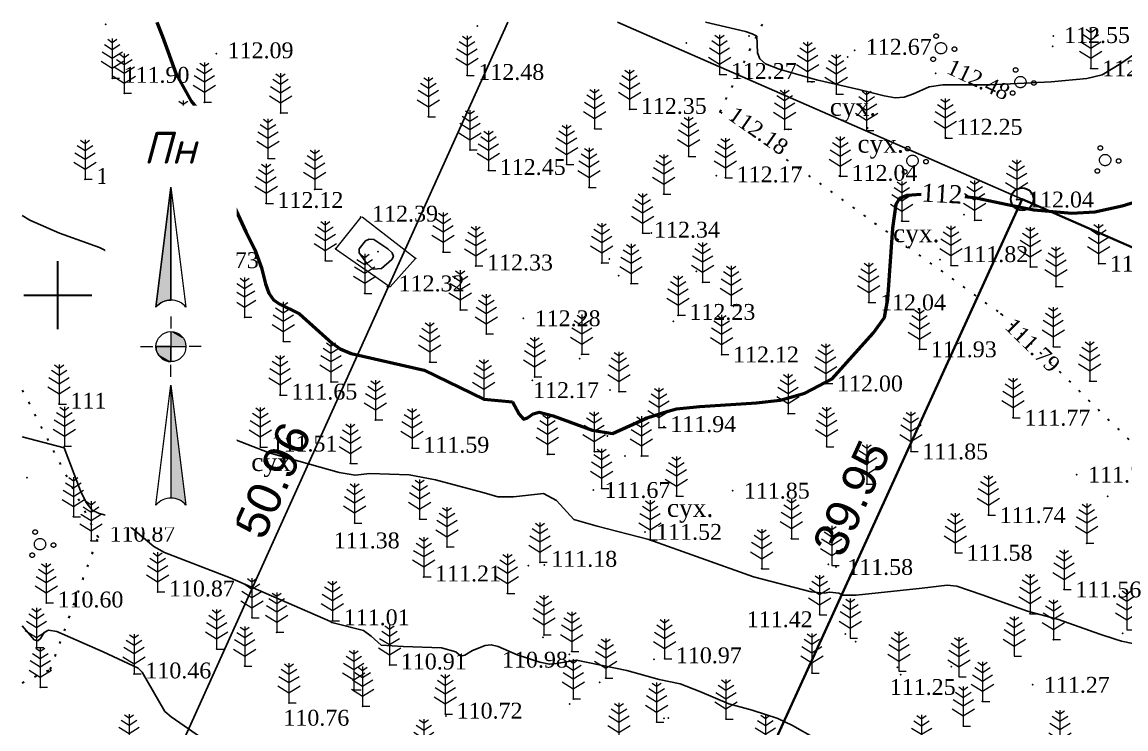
# Model space of a CAD drawing. Header units: millimetres. Extents: x 5405448.4 to 5405536.3, y 5524796.9 to 5524862.1.
# Drawn here: x 5405448.42 to 5405497.13, y 5524830.85 to 5524862.05 of the extents above; entities that cross this region are included whole.
import ezdxf
from ezdxf.enums import TextEntityAlignment as Align

# ---------------------------------------------------------------- set-up
doc = ezdxf.new("R2010")
doc.units = ezdxf.units.MM
doc.set_wipeout_variables(frame=1)
doc.linetypes.add('HIDDEN', pattern=[0.5, 0, -0.5])
doc.linetypes.add('суцільна', pattern=[50, 50, 0])
for name, color, linetype, lineweight in [('#Лист (текст_ПН)', 250, 'Continuous', 0), ('#Штамп', 250, 'Continuous', 0), ('11900000', 1, 'Continuous', 30), ('Контур', 7, 'HIDDEN', 30), ('рельеф', 7, 'Continuous', 0), ('ТОЧКИ', 7, 'Continuous', 30), ('усл. знак', 7, 'суцільна', 20)]:
    doc.layers.add(name, color=color, linetype=linetype, lineweight=lineweight)
for name, color, linetype in [('вис_1_1', 170, 'Continuous'), ('горизонт_1', 12, 'Continuous'), ('горизонтали', 42, 'Continuous'), ('Ділянки_Межі', 10, 'Continuous'), ('надписи', 7, 'Continuous'), ('отметки', 7, 'Continuous'), ('промеры', 185, 'Continuous'), ('Растительность', 7, 'Continuous')]:
    doc.layers.add(name, color=color, linetype=linetype)
doc.styles.get("Standard").update_dxf_attribs({"font": 'arial.ttf'})
doc.styles.add('times', font='times.ttf')
doc.styles.add('Мой_Топо', font='isocpeui.ttf')
doc.linetypes.add('канава 0', pattern='A,0.9,0,["|",Standard,S=0.25,R=0,X=0,Y=0],0.1', length=1)

# ---------------------------------------------------------------- blocks, each defined once
blk = doc.blocks.new('A$C51FE15A3')
at = {"layer": 'Растительность', "color": 94, "lineweight": 0}
for points in [[(-0.343, 1.489), (0, 1.267), (0.343, 1.489)], [(-0.201, 1.726), (0, 1.584), (0.201, 1.726)], [(0, 1.75), (0, 0), (0.319, 0)], [(-0.447, 1.172), (0, 0.895), (0.447, 1.172)], [(-0.493, 0.753), (0, 0.444), (0.493, 0.753)]]:
    blk.add_lwpolyline(points, dxfattribs=at)
blk = doc.blocks.new('A$C72385B22')
at = {"layer": 'усл. знак'}
for centre, radius in [((-0.02, 1.49), 0.25), ((0, 0), 0.625), ((-1.29, -0.64), 0.25), ((1.28, -0.76), 0.25)]:
    blk.add_circle(centre, radius, dxfattribs=at)
blk = doc.blocks.new('*U31')
at = {"color": 0}
for points in [[(-0.1125, 0), (-0.1087, -0.0291), (-0.0974, -0.0563)], [(-0.1125, 0), (-0.0974, -0.0563), (0, 0)], [(-0.0974, -0.0563), (0, -0.1125), (0, 0)], [(-0.0974, -0.0563), (-0.0795, -0.0795), (-0.0563, -0.0974)], [(-0.0974, -0.0563), (-0.0563, -0.0974), (0, -0.1125)], [(-0.0563, -0.0974), (-0.0291, -0.1087), (0, -0.1125)]]:
    blk.add_solid(points, dxfattribs=at)
blk = doc.blocks.new('*U32')
at = {"color": 0}
for points in [[(0, 0), (0.0974, 0.0563), (0, 0.1125)], [(0.0974, 0.0563), (0.0291, 0.1087), (0, 0.1125)], [(0.0974, 0.0563), (0.0563, 0.0974), (0.0291, 0.1087)], [(0.0974, 0.0563), (0.0795, 0.0795), (0.0563, 0.0974)], [(0, 0), (0.1125, 0), (0.0974, 0.0563)], [(0.1125, 0), (0.1087, 0.0291), (0.0974, 0.0563)]]:
    blk.add_solid(points, dxfattribs=at)
blk = doc.blocks.new('*U33')
at = {"color": 0}
for points in [[(0, -1.1363), (0.0212, -1.1378), (0, -0.288)], [(0.0212, -1.1378), (0.042, -1.1424), (0, -0.288)], [(0.042, -1.1424), (0.062, -1.1498), (0, -0.288)], [(0.062, -1.1498), (0.0806, -1.1601), (0, -0.288)], [(0.0806, -1.1601), (0.0976, -1.1729), (0, -0.288)], [(0.0976, -1.1729), (0.1126, -1.188), (0, -0.288)]]:
    blk.add_solid(points, dxfattribs=at)
blk = doc.blocks.new('*U34')
at = {"color": 0}
for points in [[(-0.1126, 0.297), (-0.0976, 0.3121), (0, 1.197)], [(-0.0976, 0.3121), (-0.0806, 0.3249), (0, 1.197)], [(-0.0806, 0.3249), (-0.062, 0.3352), (0, 1.197)], [(-0.062, 0.3352), (-0.042, 0.3426), (0, 1.197)], [(-0.042, 0.3426), (-0.0212, 0.3472), (0, 1.197)], [(-0.0212, 0.3472), (0, 0.3487), (0, 1.197)]]:
    blk.add_solid(points, dxfattribs=at)
blk = doc.blocks.new('#Північ')
at = {"color": 7}
blk.add_wipeout([(-2.901, 10.635), (2.901, 10.635), (2.901, -7.981), (-2.901, -7.981)], dxfattribs=at).dxf.layer = '#Лист (текст_ПН)'
at = {"layer": '#Лист (текст_ПН)'}
for p, q in [((-0.663, 1.748), (0, 7.043)), ((0, 7.043), (0, 2.052)), ((0, 7.043), (0.663, 1.748)), ((0, 1.337), (0, 0.807)), ((0, 0.662), (0, -0.662)), ((-1.337, 0), (-0.807, 0)), ((-0.662, 0), (0.662, 0)), ((1.337, 0), (0.807, 0)), ((0, -1.337), (0, -0.807)), ((-0.663, -6.99), (0, -1.695)), ((0, -1.695), (0.663, -6.99)), ((0, -1.695), (0, -6.686))]:
    blk.add_line(p, q, dxfattribs=at)
at = {"layer": '#Лист (текст_ПН)', "flags": 128}
for points in [[(0, 7.043), (-0.663, 1.748, -0.218585), (0, 2.052)], [(0, 0), (-0.662, 0, 0.414214), (0, -0.662)]]:
    blk.add_lwpolyline(points, format="xyb", close=True, dxfattribs=at)
at = {"layer": '#Лист (текст_ПН)'}
blk.add_circle((0, 0), 0.662, dxfattribs=at)
for centre in [(0, 1.178), (0, -7.56)]:
    blk.add_arc(centre, 0.874, 40.6798, 139.3202, dxfattribs=at)
at = {"layer": '#Лист (текст_ПН)', "xscale": 5.883850111352785, "yscale": 5.883850111352785, "zscale": 5.883850111352785}
for name in ['*U34', '*U32', '*U31', '*U33']:
    blk.add_blockref(name, (0, 0), dxfattribs=at)
at = {"layer": '#Лист (текст_ПН)', "style": 'Мой_Топо'}
blk.add_text('Пн', height=1.4, dxfattribs=at).set_placement((-1.217, 8.077))

msp = doc.modelspace()

# ---------------------------------------------------------------- linework, layer by layer
at = {"layer": '11900000', "color": 7}
for points in [[(5405450, 5524848.5, 0), (5405450, 5524851.5, 0)], [(5405450, 5524848.5, 0), (5405450, 5524851.5, 0)], [(5405448.5, 5524850, 0), (5405451.5, 5524850, 0)], [(5405448.5, 5524850, 0), (5405451.5, 5524850, 0)]]:
    msp.add_polyline3d(points, dxfattribs=at)
at = {"layer": 'вис_1_1', "color": 7}
for p in [(5405493.92, 5524861.44, 112.65), (5405484.85, 5524860.51, 112.69), (5405495.58, 5524860.01, 112.54), (5405483.28, 5524859.41, 112.48), (5405479.22, 5524858.09, 112.18), (5405485.74, 5524857.38, 112.26), (5405482.24, 5524857.32, 112.19), (5405489.22, 5524856.94, 112.34), (5405479.06, 5524855.27, 112.26), (5405484.48, 5524855.26, 112.11), (5405492.31, 5524854.22, 112.04), (5405489.99, 5524853.56, 111.88), (5405476.19, 5524852.75, 112.4), (5405474.34, 5524851.6, 112.36), (5405488.93, 5524851.56, 111.9), (5405478.17, 5524851.05, 112.38), (5405492.91, 5524851.25, 111.73), (5405495.92, 5524851.39, 111.82), (5405474.75, 5524850.86, 112.38), (5405494.04, 5524850.38, 111.65), (5405485.78, 5524849.68, 112.04), (5405479.71, 5524849.55, 112.29), (5405491.62, 5524849.17, 111.79), (5405470.54, 5524848.98, 112.28), (5405477.15, 5524848.84, 112.3), (5405493.92, 5524847.72, 111.79), (5405473.03, 5524847.19, 112.14), (5405479.29, 5524847.38, 112.12), (5405488.02, 5524847.61, 111.93), (5405470.94, 5524846.24, 112.18), (5405495.53, 5524846.21, 111.83), (5405474.36, 5524845.82, 112.11), (5405483.88, 5524846.1, 112), (5405482.22, 5524844.77, 111.97), (5405492.15, 5524844.59, 111.77), (5405474.25, 5524843.79, 112), (5405476.75, 5524844.2, 111.95), (5405483.92, 5524843.31, 111.85), (5405471.67, 5524842.97, 111.72), (5405475.02, 5524842.9, 111.91), (5405487.64, 5524843.1, 111.85), (5405494.96, 5524842.08, 111.79), (5405473.62, 5524841.4, 111.67), (5405479.77, 5524841.37, 111.85), (5405485.69, 5524841.66, 111.81), (5405496.32, 5524841.12, 111.76), (5405491.06, 5524840.29, 111.74), (5405475.9, 5524839.55, 111.52), (5405482.37, 5524839.25, 111.69), (5405495.4, 5524839.05, 111.7), (5405489.6, 5524838.63, 111.58), (5405471.46, 5524838.09, 111.26), (5405481.06, 5524837.92, 111.55), (5405483.99, 5524838.12, 111.61), (5405484.33, 5524838, 111.58), (5405494.4, 5524837.01, 111.56), (5405492.9, 5524835.94, 111.5), (5405483.61, 5524835.89, 111.42), (5405484.74, 5524835.05, 111.36), (5405496.99, 5524835.07, 111.52), (5405471.4, 5524834.9, 111.08), (5405485.21, 5524834.7, 111.38), (5405493.93, 5524834.8, 111.45), (5405472.57, 5524834.14, 111.01), (5405476.31, 5524833.93, 111.04), (5405487.04, 5524833.57, 111.31), (5405489.42, 5524833.6, 111.29), (5405483.27, 5524833.32, 111.17), (5405487.19, 5524833.25, 111.25), (5405473.9, 5524832.91, 110.96), (5405493.01, 5524832.8, 111.27), (5405490.8, 5524832.07, 111.19), (5405472.59, 5524831.95, 110.89), (5405467.13, 5524831.43, 110.76), (5405476.74, 5524831.32, 110.94), (5405479.48, 5524831.29, 110.95), (5405489.95, 5524830.98, 111.18)]:
    msp.add_point(p, dxfattribs=at)
at = {"layer": 'горизонт_1', "color": 32}
for points in [[(5405480.84, 5524861.432, 112.5), (5405480.87, 5524860.69, 112.5), (5405480.97, 5524860.43, 112.5), (5405481.23, 5524860.21, 112.5), (5405481.83, 5524859.98, 112.5), (5405483.48, 5524859.5, 112.5), (5405485.35, 5524859.08, 112.5), (5405486.46, 5524858.8, 112.5), (5405486.95, 5524858.71, 112.5), (5405487.34, 5524858.74, 112.5), (5405487.75, 5524858.88, 112.5), (5405488.45, 5524859.19, 112.5), (5405489.05, 5524859.29, 112.5), (5405491.14, 5524859.29, 112.5), (5405493.83, 5524859.41, 112.5), (5405495.4, 5524859.56, 112.5), (5405496.08, 5524859.72, 112.5), (5405496.91, 5524860.22, 112.5), (5405499.544, 5524862.054, 112.5)], [(5405463.485, 5524835.204, 111), (5405463.822, 5524834.94, 111), (5405464.27, 5524834.55, 111), (5405465.24, 5524834.49, 111), (5405466.92, 5524834.43, 111), (5405467.56, 5524834.26, 111), (5405467.78, 5524834.06, 111), (5405467.96, 5524834.11, 111), (5405468.29, 5524834.32, 111), (5405468.85, 5524834.53, 111), (5405469.12, 5524834.57, 111), (5405469.43, 5524834.49, 111), (5405470.26, 5524834.12, 111), (5405471.27, 5524833.8, 111), (5405471.69, 5524833.71, 111), (5405472, 5524833.74, 111), (5405472.88, 5524833.89, 111), (5405475.11, 5524833.43, 111), (5405476.53, 5524833.04, 111), (5405477.46, 5524832.84, 111), (5405478.33, 5524832.51, 111), (5405479.6, 5524831.96, 111), (5405480.64, 5524831.68, 111), (5405481.77, 5524831.31, 111), (5405482.41, 5524831.01, 111), (5405483.4, 5524830.45, 111)]]:
    msp.add_polyline3d(points, dxfattribs=at)
at = {"layer": 'горизонтали', "color": 32, "lineweight": 50}
for points in [[(5405454.363, 5524862.054, 112), (5405454.617, 5524861.412, 112), (5405455.217, 5524859.762, 112), (5405455.877, 5524858.562, 112), (5405456.217, 5524858.152, 112), (5405456.887, 5524856.742, 112), (5405456.977, 5524856.272, 112), (5405456.997, 5524855.782, 112), (5405457.307, 5524854.922, 112), (5405458.287, 5524852.792, 112), (5405458.697, 5524852.022, 112), (5405458.977, 5524851.202, 112), (5405459.157, 5524850.502, 112), (5405459.307, 5524850.092, 112), (5405459.517, 5524849.792, 112), (5405459.767, 5524849.612, 112), (5405460.657, 5524849.182, 112), (5405462.097, 5524847.882, 112), (5405462.457, 5524847.632, 112), (5405462.937, 5524847.422, 112), (5405466.167, 5524846.692, 112), (5405468.797, 5524845.412, 112), (5405470.058, 5524845.296, 112)], [(5405490.02, 5524854.357, 112), (5405490.51, 5524854.3, 112), (5405491.9, 5524854, 112), (5405493.07, 5524853.76, 112), (5405494.74, 5524853.62, 112), (5405495.76, 5524853.68, 112), (5405496.97, 5524853.95, 112), (5405498.85, 5524854.51, 112), (5405502.46, 5524855.65, 112), (5405504.53, 5524856.22, 112), (5405506, 5524856.46, 112), (5405506.61, 5524856.37, 112), (5405507.41, 5524856.04, 112), (5405507.94, 5524855.89, 112), (5405508.74, 5524855.9, 112), (5405510.8, 5524856.16, 112), (5405511.96, 5524856.3, 112), (5405513.84, 5524856.23, 112), (5405517.1, 5524856.11, 112), (5405522.37, 5524856.13, 112), (5405528.616, 5524856.21, 112), (5405528.616, 5524856.2, 112)], [(5405470.058, 5524845.296, 112), (5405470.36, 5524844.74, 112), (5405470.55, 5524844.53, 112), (5405470.72, 5524844.59, 112), (5405470.97, 5524844.76, 112), (5405471.24, 5524844.83, 112), (5405471.85, 5524844.68, 112), (5405473.57, 5524844.04, 112), (5405474.47, 5524843.9, 112), (5405476, 5524844.58, 112), (5405476.93, 5524844.88, 112), (5405477.3, 5524844.98, 112), (5405478.32, 5524845.09, 112), (5405480.82, 5524845.24, 112), (5405481.87, 5524845.37, 112), (5405482.96, 5524845.68, 112), (5405484.16, 5524846.31, 112), (5405485.98, 5524848.32, 112), (5405486.48, 5524849.02, 112), (5405486.63, 5524849.83, 112), (5405486.84, 5524852.95, 112), (5405486.99, 5524854.01, 112), (5405487.15, 5524854.28, 112), (5405487.48, 5524854.41, 112), (5405488.09, 5524854.46, 112)]]:
    msp.add_polyline3d(points, dxfattribs=at)
at = {"layer": 'горизонтали', "color": 32}
for points in [[(5405478.584, 5524862.054, 112.5), (5405480.347, 5524861.642, 112.5), (5405480.637, 5524861.542, 112.5), (5405480.84, 5524861.432, 112.5)], [(5405448.419, 5524853.513, 111.5), (5405448.757, 5524853.312, 111.5), (5405450.067, 5524852.742, 111.5), (5405451.837, 5524852.102, 111.5), (5405452.297, 5524851.872, 111.5), (5405452.557, 5524851.672, 111.5), (5405453.077, 5524851.062, 111.5), (5405453.257, 5524850.702, 111.5), (5405453.377, 5524850.112, 111.5), (5405453.487, 5524848.682, 111.5), (5405453.587, 5524848.112, 111.5), (5405453.777, 5524847.632, 111.5), (5405454.057, 5524847.232, 111.5), (5405455.317, 5524845.932, 111.5), (5405456.227, 5524844.672, 111.5), (5405456.527, 5524844.322, 111.5), (5405456.907, 5524844.042, 111.5), (5405457.347, 5524843.812, 111.5), (5405459.317, 5524843.042, 111.5), (5405462.417, 5524842.172, 111.5), (5405463.117, 5524842.052, 111.5), (5405463.767, 5524842.122, 111.5), (5405465.507, 5524842.062, 111.5), (5405466.657, 5524841.852, 111.5), (5405468.817, 5524841.272, 111.5), (5405469.417, 5524841.102, 111.5), (5405470.107, 5524841.102, 111.5), (5405471.427, 5524841.252, 111.5), (5405471.997, 5524840.942, 111.5), (5405472.764, 5524840.094, 111.5)], [(5405448.419, 5524843.74, 111), (5405450.277, 5524843.262, 111), (5405450.997, 5524841.362, 111), (5405451.247, 5524840.842, 111), (5405451.517, 5524840.512, 111), (5405451.817, 5524840.362, 111), (5405452.617, 5524840.162, 111), (5405452.947, 5524839.972, 111), (5405454.227, 5524838.912, 111), (5405454.707, 5524838.642, 111), (5405457.607, 5524837.522, 111), (5405462.027, 5524835.592, 111), (5405462.087, 5524835.552, 111), (5405463.485, 5524835.204, 111)], [(5405472.764, 5524840.094, 111.5), (5405473.8, 5524839.81, 111.5), (5405476.07, 5524839.21, 111.5), (5405480.7, 5524837.56, 111.5), (5405483.24, 5524836.91, 111.5), (5405483.81, 5524836.84, 111.5), (5405484.06, 5524836.89, 111.5), (5405484.46, 5524836.85, 111.5), (5405484.62, 5524836.75, 111.5), (5405485.23, 5524836.76, 111.5), (5405488.14, 5524837.07, 111.5), (5405489.24, 5524837.2, 111.5), (5405489.67, 5524837.15, 111.5), (5405490.79, 5524836.77, 111.5), (5405492.78, 5524836.05, 111.5), (5405494.15, 5524835.68, 111.5), (5405495.98, 5524835.03, 111.5), (5405496.65, 5524834.82, 111.5), (5405496.93, 5524834.72, 111.5), (5405497.43, 5524834.63, 111.5)], [(5405448.419, 5524835.409, 110.5), (5405448.957, 5524834.792, 110.5), (5405449.117, 5524834.742, 110.5), (5405449.237, 5524834.842, 110.5), (5405449.397, 5524835.112, 110.5), (5405449.587, 5524835.212, 110.5), (5405449.947, 5524835.152, 110.5), (5405451.997, 5524834.252, 110.5), (5405453.537, 5524833.532, 110.5), (5405453.717, 5524833.352, 110.5), (5405454.717, 5524831.622, 110.5), (5405454.997, 5524831.382, 110.5), (5405456.477, 5524830.352, 110.5), (5405457.017, 5524830.062, 110.5), (5405457.687, 5524829.822, 110.5), (5405458.647, 5524829.692, 110.5), (5405460.807, 5524829.462, 110.5), (5405463.597, 5524828.952, 110.5)]]:
    msp.add_polyline3d(points, dxfattribs=at)
msp.add_polyline3d([(5405463.907, 5524851.152, 112), (5405463.637, 5524851.402, 112), (5405463.297, 5524851.872, 112), (5405463.287, 5524852.042, 112), (5405463.577, 5524852.392, 112), (5405463.737, 5524852.472, 112), (5405463.937, 5524852.452, 112), (5405464.557, 5524852.042, 112), (5405464.747, 5524851.872, 112), (5405464.807, 5524851.712, 112), (5405464.737, 5524851.572, 112), (5405464.277, 5524851.182, 112), (5405463.907, 5524851.152, 112)], close=True, dxfattribs=at)
at = {"layer": 'Ділянки_Межі'}
for points in [[(5405469.848, 5524862.054), (5405449.693, 5524817.372), (5405448.419, 5524816.769)], [(5405474.699, 5524862.054), (5405492.553, 5524854.238), (5405475.979, 5524817.883), (5405460.69, 5524822.58), (5405449.693, 5524817.372)]]:
    msp.add_lwpolyline(points, dxfattribs=at)
at = {"layer": 'Ділянки_Межі', "lineweight": 25}
msp.add_lwpolyline([(5405474.699, 5524862.054), (5405492.553, 5524854.238), (5405514.421, 5524844.664), (5405499.047, 5524810.797), (5405518.7, 5524804.76), (5405523.27, 5524820.54), (5405529.27, 5524829.49), (5405536.07, 5524832.81), (5405536.324, 5524832.189)], dxfattribs=at)
at = {"layer": 'Ділянки_Межі', "lineweight": 35}
msp.add_lwpolyline([(5405475.979, 5524817.883), (5405492.553, 5524854.238), (5405514.421, 5524844.664), (5405499.047, 5524810.797)], close=True, dxfattribs=at)
at = {"layer": 'Контур', "color": 7, "linetype": 'HIDDEN'}
for points, elevation in [([(5405479.22, 5524858.09), (5405481.135, 5524862.054)], 111.18), ([(5405479.22, 5524858.09), (5405491.62, 5524849.17)], 111.18), ([(5405491.62, 5524849.17), (5405500.86, 5524840.08)], 110.79), ([(5405451.778, 5524839.318), (5405448.419, 5524845.837)], 110.314), ([(5405449.673, 5524833.49), (5405451.778, 5524839.318)], 110.314), ([(5405448.419, 5524832.894), (5405449.673, 5524833.49)], 111.426)]:
    msp.add_lwpolyline(points, dxfattribs=dict(at, elevation=elevation))
at = {"layer": 'отметки', "color": 7}
for p in [(5405452.113, 5524861.955, 111.899), (5405468.502, 5524861.877, 112.406), (5405480.501, 5524861.442, 112.482), (5405477.738, 5524861.126, 112.368), (5405485.152, 5524860.813, 112.667), (5405493.9, 5524860.98, 112.55), (5405456.989, 5524860.657, 112.088), (5405452.397, 5524859.573, 111.904), (5405468.054, 5524859.702, 112.482), (5405479.196, 5524859.745, 112.273), (5405483.082, 5524859.426, 112.421), (5405488.731, 5524859.792, 112.484), (5405452.93, 5524858.91, 111.894), (5405484.343, 5524858.872, 112.357), (5405456.462, 5524858.518, 112.022), (5405459.824, 5524858.042, 112.2), (5405466.35, 5524857.872, 112.425), (5405475.225, 5524858.203, 112.346), (5405473.679, 5524857.349, 112.358), (5405482.07, 5524857.32, 112.14), (5405485.684, 5524857.273, 112.256), (5405489.16, 5524856.93, 112.25), (5405455.531, 5524856.841, 111.924), (5405468.183, 5524856.414, 112.422), (5405459.27, 5524856.038, 112.118), (5405477.833, 5524856.123, 112.245), (5405468.999, 5524855.508, 112.451), (5405472.449, 5524855.77, 112.465), (5405451.198, 5524855.113, 111.652), (5405479.452, 5524855.181, 112.17), (5405484.522, 5524855.246, 112.041), (5405461.336, 5524854.672, 112.28), (5405473.44, 5524854.753, 112.44), (5405476.731, 5524854.458, 112.392), (5405459.19, 5524854.052, 112.121), (5405463.366, 5524853.447, 112.39), (5405487.24, 5524853.27, 111.88), (5405490.45, 5524853.31, 111.92), (5405475.804, 5524852.74, 112.339), (5405462.254, 5524852.048, 112.289), (5405461.798, 5524851.52, 112.36), (5405464.123, 5524851.92, 111.697), (5405465.786, 5524851.619, 112.313), (5405466.999, 5524851.9, 112.378), (5405452.619, 5524851.077, 111.458), (5405455.455, 5524851.394, 111.73), (5405468.438, 5524851.292, 112.328), (5405473.997, 5524851.426, 112.318), (5405489.41, 5524851.31, 111.82), (5405478.45, 5524850.571, 112.277), (5405463.539, 5524850.079, 112.384), (5405464.535, 5524850.368, 112.316), (5405475.293, 5524850.51, 112.256), (5405467.751, 5524849.348, 112.317), (5405477.369, 5524849.11, 112.228), (5405458.24, 5524849.024, 111.838), (5405455.817, 5524848.537, 111.64), (5405468.902, 5524848.291, 112.341), (5405459.946, 5524847.956, 111.797), (5405452.626, 5524847.454, 111.442), (5405457.173, 5524847.186, 111.659), (5405473.119, 5524847.391, 112.157), (5405466.405, 5524847.047, 112.05), (5405462.049, 5524846.171, 111.808), (5405471.036, 5524846.389, 112.165), (5405455.45, 5524845.952, 111.509), (5405474.754, 5524845.745, 112.017), (5405450.054, 5524845.194, 111.098), (5405459.804, 5524845.592, 111.654), (5405468.794, 5524845.404, 112), (5405457.253, 5524844.806, 111.579), (5405464.014, 5524844.492, 111.67), (5405476.524, 5524844.158, 111.943), (5405450.285, 5524843.327, 111.002), (5405458.928, 5524843.297, 111.509), (5405465.629, 5524843.247, 111.587), (5405471.603, 5524842.976, 111.681), (5405473.664, 5524843.094, 111.757), (5405475.748, 5524842.902, 111.854), (5405462.907, 5524842.572, 111.532), (5405448.634, 5524841.946, 110.876), (5405454.302, 5524841.492, 111.203), (5405473.994, 5524841.472, 111.685), (5405477.291, 5524841.129, 111.705), (5405450.681, 5524840.222, 110.954), (5405463.094, 5524839.94, 111.384), (5405465.96, 5524840.112, 111.354), (5405451.463, 5524839.16, 110.872), (5405451.778, 5524839.318, 110.87), (5405467.167, 5524838.889, 111.297), (5405476.133, 5524839.195, 111.336), (5405470.76, 5524838.054, 111.175), (5405471.272, 5524838.211, 111.175), (5405466.145, 5524837.563, 111.211), (5405454.4, 5524836.899, 110.866), (5405469.839, 5524836.832, 111.085), (5405449.483, 5524836.414, 110.604), (5405458.563, 5524835.761, 110.893), (5405462.114, 5524835.63, 111.006), (5405459.657, 5524835.122, 110.88), (5405471.447, 5524835.001, 111.044), (5405449.054, 5524834.442, 110.492), (5405457.005, 5524834.379, 110.82), (5405472.674, 5524834.272, 110.977), (5405458.243, 5524833.623, 110.831), (5405464.633, 5524833.678, 110.913), (5405476.77, 5524833.952, 110.968), (5405449.673, 5524833.49, 110.314), (5405453.36, 5524833.283, 110.465), (5405474.175, 5524833.096, 110.945), (5405449.22, 5524832.695, 110.211), (5405463.056, 5524832.581, 110.685), (5405472.74, 5524832.175, 110.754), (5405460.195, 5524832.001, 110.764), (5405463.444, 5524831.852, 110.678), (5405467.095, 5524831.509, 110.722), (5405476.42, 5524831.152, 110.761), (5405476.94, 5524831.329, 110.775)]:
    msp.add_point(p, dxfattribs=at)
at = {"layer": 'рельеф', "color": 7, "linetype": 'канава 0', "ltscale": 0.4, "elevation": 112.39}
msp.add_lwpolyline([(5405463.366, 5524853.447), (5405462.254, 5524852.048), (5405464.663, 5524850.368), (5405465.786, 5524851.619), (5405463.43, 5524853.447)], dxfattribs=at)
at = {"layer": 'ТОЧКИ'}
msp.add_circle((5405492.553, 5524854.238), 0.5, dxfattribs=at)

# ---------------------------------------------------------------- block references
at = {"layer": 'Растительность', "color": 7}
for p in [(5405495.58, 5524860.01, 111.54), (5405452.397, 5524859.573, 111.904), (5405468.054, 5524859.702, 112.482), (5405479.196, 5524859.745, 112.273), (5405483.082, 5524859.426, 112.421), (5405452.93, 5524858.91, 111.894), (5405484.343, 5524858.872, 112.357), (5405456.462, 5524858.518, 112.022), (5405475.225, 5524858.203, 112.346), (5405459.824, 5524858.042, 112.2), (5405466.35, 5524857.872, 112.425), (5405473.679, 5524857.349, 112.358), (5405482.07, 5524857.32, 112.14), (5405485.684, 5524857.273, 112.256), (5405455.531, 5524856.841, 111.924), (5405489.16, 5524856.93, 112.25), (5405468.183, 5524856.414, 112.422), (5405477.833, 5524856.123, 112.245), (5405459.27, 5524856.038, 112.118), (5405472.449, 5524855.77, 112.465), (5405468.999, 5524855.508, 112.451), (5405479.452, 5524855.181, 112.17), (5405484.522, 5524855.246, 112.041), (5405451.198, 5524855.113, 111.652), (5405461.336, 5524854.672, 112.28), (5405473.44, 5524854.753, 112.44), (5405476.731, 5524854.458, 112.392), (5405492.31, 5524854.22, 111.04), (5405459.19, 5524854.052, 112.121), (5405487.24, 5524853.27, 111.88), (5405490.45, 5524853.31, 111.92), (5405475.804, 5524852.74, 112.339), (5405466.999, 5524851.9, 112.378), (5405455.455, 5524851.394, 111.73), (5405461.798, 5524851.52, 112.36), (5405468.438, 5524851.292, 112.328), (5405473.997, 5524851.426, 112.318), (5405489.41, 5524851.31, 111.82), (5405492.91, 5524851.25, 110.73), (5405495.92, 5524851.39, 110.82), (5405452.619, 5524851.077, 111.458), (5405475.293, 5524850.51, 112.256), (5405478.45, 5524850.571, 112.277), (5405494.04, 5524850.38, 110.65), (5405463.539, 5524850.079, 112.384), (5405467.751, 5524849.348, 112.317), (5405479.71, 5524849.55, 111.29), (5405485.78, 5524849.68, 111.04), (5405458.24, 5524849.024, 111.838), (5405477.369, 5524849.11, 112.228), (5405455.817, 5524848.537, 111.64), (5405459.946, 5524847.956, 111.797), (5405468.902, 5524848.291, 112.341), (5405452.626, 5524847.454, 111.442), (5405473.119, 5524847.391, 112.157), (5405479.29, 5524847.38, 111.12), (5405488.02, 5524847.61, 110.93), (5405493.92, 5524847.72, 110.79), (5405457.173, 5524847.186, 111.659), (5405466.405, 5524847.047, 112.05), (5405471.036, 5524846.389, 112.165), (5405455.45, 5524845.952, 111.509), (5405462.049, 5524846.171, 111.808), (5405483.88, 5524846.1, 111), (5405495.53, 5524846.21, 110.83), (5405459.804, 5524845.592, 111.654), (5405468.794, 5524845.404, 112), (5405474.754, 5524845.745, 112.017), (5405450.054, 5524845.194, 111.098), (5405457.253, 5524844.806, 111.579), (5405464.014, 5524844.492, 111.67), (5405482.22, 5524844.77, 110.97), (5405492.15, 5524844.59, 110.77), (5405476.524, 5524844.158, 111.943), (5405450.285, 5524843.327, 111.002), (5405458.928, 5524843.297, 111.509), (5405465.629, 5524843.247, 111.587), (5405471.603, 5524842.976, 111.681), (5405473.664, 5524843.094, 111.757), (5405483.92, 5524843.31, 110.85), (5405487.64, 5524843.1, 110.85), (5405462.907, 5524842.572, 111.532), (5405475.748, 5524842.902, 111.854), (5405454.302, 5524841.492, 111.203), (5405485.69, 5524841.66, 110.81), (5405473.994, 5524841.472, 111.685), (5405477.291, 5524841.129, 111.705), (5405450.681, 5524840.222, 110.954), (5405465.96, 5524840.112, 111.354), (5405491.06, 5524840.29, 110.74), (5405463.094, 5524839.94, 111.384), (5405451.463, 5524839.16, 110.872), (5405476.133, 5524839.195, 111.336), (5405482.37, 5524839.25, 110.69), (5405495.4, 5524839.05, 110.7), (5405467.167, 5524838.889, 111.297), (5405489.6, 5524838.63, 110.58), (5405471.272, 5524838.211, 111.175), (5405481.06, 5524837.92, 110.55), (5405484.149, 5524838.066), (5405466.145, 5524837.563, 111.211), (5405454.4, 5524836.899, 110.866), (5405469.839, 5524836.832, 111.085), (5405494.4, 5524837.01, 110.56), (5405449.483, 5524836.414, 110.604), (5405458.563, 5524835.761, 110.893), (5405483.61, 5524835.89, 110.42), (5405492.9, 5524835.94, 110.5), (5405462.114, 5524835.63, 111.006), (5405497.166, 5524835.22), (5405459.657, 5524835.122, 110.88), (5405471.447, 5524835.001, 111.044), (5405484.966, 5524834.861), (5405493.93, 5524834.8, 110.45), (5405449.054, 5524834.442, 110.492), (5405457.005, 5524834.379, 110.82), (5405472.674, 5524834.272, 110.977), (5405476.77, 5524833.952, 110.968), (5405492.203, 5524834.064, 110.27), (5405453.36, 5524833.283, 110.465), (5405458.243, 5524833.623, 110.831), (5405464.633, 5524833.678, 110.913), (5405483.27, 5524833.32, 110.17), (5405487.114, 5524833.405), (5405474.175, 5524833.096, 110.945), (5405489.759, 5524833.15, 110.19), (5405449.22, 5524832.695, 110.211), (5405463.056, 5524832.581, 110.685), (5405460.195, 5524832.001, 110.764), (5405463.444, 5524831.852, 110.678), (5405472.74, 5524832.175, 110.754), (5405490.8, 5524832.07, 110.19), (5405467.095, 5524831.509, 110.722), (5405479.48, 5524831.29, 109.95), (5405476.42, 5524831.152, 110.761), (5405489.95, 5524830.98, 110.18), (5405474.758, 5524830.252, 110.769), (5405494.22, 5524829.93, 110.18), (5405453.141, 5524829.751, 110.286), (5405466.149, 5524829.534, 110.533), (5405481.22, 5524829.73, 109.87), (5405488.11, 5524829.72, 110.09)]:
    msp.add_blockref('A$C51FE15A3', p, dxfattribs=at)
at = {"layer": 'усл. знак', "color": 7, "linetype": 'суцільна', "lineweight": 13, "xscale": 0.3999999998750298, "yscale": 0.3999999998750298, "zscale": 0.3999999998750298, "rotation": 265.3647753868261}
for p in [(5405488.969, 5524860.9), (5405492.474, 5524859.407), (5405487.71, 5524855.93), (5405496.212, 5524855.964), (5405449.21, 5524839.007)]:
    msp.add_blockref('A$C72385B22', p, dxfattribs=at)

# ---------------------------------------------------------------- texts
at = {"layer": 'вис_1_1', "color": 7, "style": 'times'}
for s, p in [('112.54', (5405496.08, 5524860.01, 112.54)), ('112.04', (5405492.81, 5524854.22, 112.04)), ('111.82', (5405496.42, 5524851.39, 111.82)), ('112.04', (5405486.28, 5524849.68, 112.04)), ('112.28', (5405471.04, 5524848.98, 112.28)), ('112.12', (5405479.79, 5524847.38, 112.12)), ('111.93', (5405488.52, 5524847.61, 111.93)), ('112.00', (5405484.38, 5524846.1, 112)), ('111.77', (5405492.65, 5524844.59, 111.77)), ('111.85', (5405488.14, 5524843.1, 111.85)), ('111.79', (5405495.46, 5524842.08, 111.79)), ('111.67', (5405474.12, 5524841.4, 111.67)), ('111.85', (5405480.27, 5524841.37, 111.85)), ('111.74', (5405491.56, 5524840.29, 111.74)), ('111.52', (5405476.4, 5524839.55, 111.52)), ('111.58', (5405490.1, 5524838.63, 111.58)), ('111.58', (5405484.83, 5524838, 111.58)), ('111.56', (5405494.9, 5524837.01, 111.56)), ('111.42', (5405480.398, 5524835.694, 111.42)), ('111.25', (5405486.707, 5524832.705, 111.25)), ('111.27', (5405493.51, 5524832.8, 111.27))]:
    msp.add_text(s, height=0.7, dxfattribs=at).set_placement(p, align=Align.MIDDLE_LEFT)
for s, rotation, p in [('112.18', 325.2059, (5405479.72, 5524858.09, 112.18)), ('111.79', 315.4689, (5405491.976, 5524848.819, 111.79))]:
    msp.add_text(s, height=0.7, rotation=rotation, dxfattribs=at).set_placement(p, align=Align.MIDDLE_LEFT)
at = {"layer": 'горизонтали', "color": 32, "lineweight": 50, "style": 'times'}
msp.add_text('112', height=0.8, rotation=356.8186, dxfattribs=at).set_placement((5405488.126, 5524854.935, 181.067), align=Align.TOP_LEFT)
at = {"layer": 'надписи', "color": 7, "style": 'times'}
for p in [(5405484.061, 5524858.713, 111.861), (5405485.283, 5524857.088, 111.861), (5405486.852, 5524853.136, 111.861), (5405458.532, 5524843.035, 111.861), (5405476.874, 5524841.012, 111.861)]:
    msp.add_text('сух.', height=0.8, dxfattribs=at).set_placement(p, align=Align.TOP_LEFT)
at = {"layer": 'отметки', "color": 7, "style": 'times'}
for s, p in [('112.55', (5405494.4, 5524861.48, 112.55)), ('112.25', (5405489.66, 5524857.43, 112.25)), ('111.82', (5405489.91, 5524851.81, 111.82))]:
    msp.add_text(s, height=0.7, dxfattribs=at).set_placement(p, align=Align.MIDDLE_LEFT)
for s, p in [('112.67', (5405485.652, 5524861.313, 112.667)), ('112.09', (5405457.489, 5524861.157, 112.088)), ('111.90', (5405452.897, 5524860.073, 111.904)), ('112.48', (5405468.554, 5524860.202, 112.482)), ('112.27', (5405479.696, 5524860.245, 112.273)), ('112.35', (5405475.725, 5524858.703, 112.346)), ('112.45', (5405469.499, 5524856.008, 112.451)), ('111.65', (5405451.698, 5524855.613, 111.652)), ('112.17', (5405479.952, 5524855.681, 112.17)), ('112.04', (5405485.022, 5524855.746, 112.041)), ('112.12', (5405459.69, 5524854.552, 112.121)), ('112.39', (5405463.866, 5524853.947, 112.39)), ('112.34', (5405476.304, 5524853.24, 112.339)), ('111.46', (5405453.119, 5524851.577, 111.458)), ('111.73', (5405455.955, 5524851.894, 111.73)), ('112.33', (5405468.938, 5524851.792, 112.328)), ('112.32', (5405465.035, 5524850.868, 112.316)), ('112.23', (5405477.869, 5524849.61, 112.228)), ('111.44', (5405453.126, 5524847.954, 111.442)), ('112.17', (5405470.97, 5524846.159, 112.165)), ('111.10', (5405450.554, 5524845.694, 111.098)), ('111.65', (5405460.304, 5524846.092, 111.654)), ('111.94', (5405477.024, 5524844.658, 111.943)), ('111.51', (5405459.428, 5524843.797, 111.509)), ('111.59', (5405466.129, 5524843.747, 111.587)), ('111.20', (5405454.802, 5524841.992, 111.203)), ('110.87', (5405452.278, 5524839.818, 110.87)), ('111.38', (5405462.173, 5524839.524, 111.384)), ('111.18', (5405471.772, 5524838.711, 111.175)), ('111.21', (5405466.645, 5524838.063, 111.211)), ('110.87', (5405454.9, 5524837.399, 110.866)), ('110.60', (5405449.983, 5524836.914, 110.604)), ('111.01', (5405462.614, 5524836.13, 111.006)), ('110.91', (5405465.133, 5524834.178, 110.913)), ('110.98', (5405469.596, 5524834.259, 110.977)), ('110.97', (5405477.27, 5524834.452, 110.968)), ('110.46', (5405453.86, 5524833.783, 110.465)), ('110.76', (5405459.95, 5524831.696, 110.764)), ('110.72', (5405467.595, 5524832.009, 110.722))]:
    msp.add_text(s, height=0.7, dxfattribs=at).set_placement(p, align=Align.TOP_LEFT)
msp.add_text('112.48', height=0.7, rotation=334.7428, dxfattribs=at).set_placement((5405489.457, 5524860.457, 112.484), align=Align.TOP_LEFT)
at = {"layer": 'промеры', "char_height": 1.5, "attachment_point": 1}
for s, insert, rotation in [('50.96', (5405457.702, 5524839.749), 65.722), ('39.95', (5405483.245, 5524838.972), 65.4919)]:
    msp.add_mtext(s, dxfattribs=dict(at, insert=insert, rotation=rotation))

# ---------------------------------------------------------------- next in the draw order: block references
at = {"layer": '#Штамп'}
msp.add_blockref('#Північ', (5405454.989, 5524847.727, 106.506), dxfattribs=at)

# ---------------------------------------------------------------- next in the draw order: linework, layer by layer
at = {"layer": 'Ділянки_Межі'}
msp.add_lwpolyline([(5405449.693, 5524817.372), (5405469.848, 5524862.054)], dxfattribs=at)

doc.saveas('drawing.dxf')
